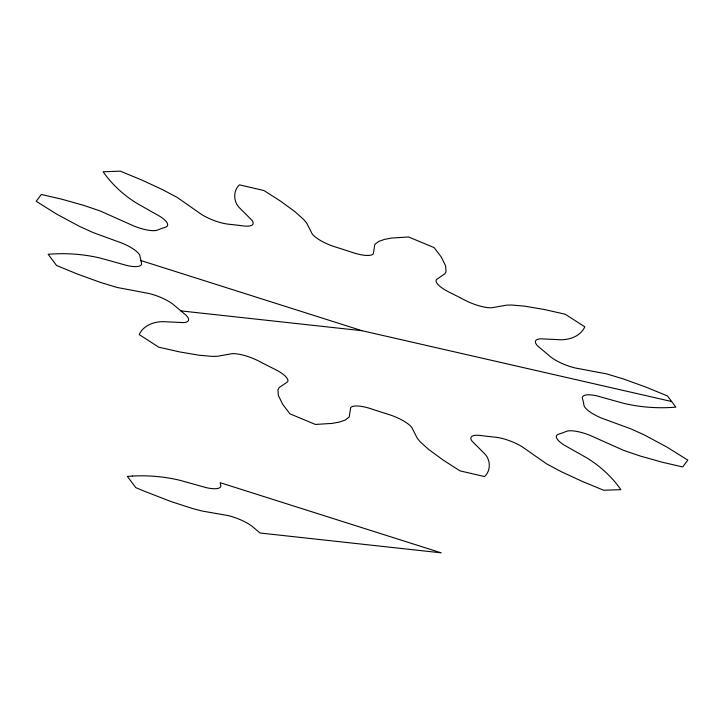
<?xml version="1.0" encoding="UTF-8"?>
<svg xmlns="http://www.w3.org/2000/svg" width="724" height="724" viewBox="0 0 724 724"><rect width="100%" height="100%" fill="white"/><g stroke="black" fill="none" stroke-linecap="round" stroke-linejoin="round"><path stroke-width="1.09" d="M180.873 310.886L185.968 315.139A23.593 7.014 21.2 0 1 183.407 322.596L163.181 321.655C153.814 321.592 143.262 325.529 139.198 334.597L158.791 347.194L179.643 351.918L199.272 355.249L212.476 356.407L217.58 356.253L232.214 353.647A23.593 7.014 21.2 0 1 256.224 359.828L259.129 361.258A239.517 71.224 21.2 0 0 274.649 369.159L277.455 370.634A23.593 7.014 21.2 0 1 287.609 381.847L279.156 387.602L277.953 389.738L278.378 395.53L282.74 404.399L289.89 413.811L315.402 424.445L332.37 423.377L339.466 422.038L345.086 420.101L349.212 416.997L350.633 407.73A23.593 7.014 21.2 0 1 368.172 407.902L371.312 408.87A239.517 71.224 21.2 0 0 388.435 414.372L391.594 415.431A23.593 7.014 21.2 0 1 411.739 427.386L417.323 438.301L420.065 441.685L428.789 449.532L443.45 460.283L459.993 470.862L484.555 476.582C491.035 470.555 490.691 459.821 484.582 453.677L472.093 441.188A23.593 7.014 21.2 0 1 478.464 435.287L480.998 435.531A239.508 71.224 21.2 0 0 495.144 437.169L497.804 437.531A23.593 7.014 21.2 0 1 522.547 447.025L546.629 463.885L561.299 471.695L582.34 481.442L603.662 490.248L620.857 489.65C611.988 476.817 600.16 466.138 586.929 457.948L564.059 445.034A23.593 7.014 21.2 0 1 557.552 434.653L558.801 434.11A239.517 71.224 21.2 0 0 566.168 431.441L567.625 431.006A23.593 7.014 21.2 0 1 590.341 435.504L623.717 450.409L640.405 456.084L662.189 462.211L682.678 466.953L687.8 460.12L667.094 447.17L644.26 434.907L630.803 428.825L601.879 418.246A23.593 7.014 21.2 0 1 584.241 406.173L583.87 404.988A239.517 71.224 21.2 0 0 582.494 398.716L582.349 397.603A23.593 7.014 21.2 0 1 596.947 395.892L623.509 403.286C640.595 407.368 658.351 408.608 675.845 407.132L667.41 395.901L645.564 386.969L623.364 378.951L606.821 373.937L575.426 368.009A23.593 7.014 21.2 0 1 551.38 357.466L549.489 355.955A239.508 71.224 21.2 0 0 539.733 347.773L538.032 346.28A23.593 7.014 21.2 0 1 540.593 338.823L560.819 339.764C570.186 339.818 580.739 335.891 584.802 326.823L565.209 314.225L544.358 309.501L524.728 306.162L511.524 305.012L506.42 305.157L491.786 307.772A23.593 7.014 21.2 0 1 467.776 301.591L464.871 300.161A239.517 71.224 21.2 0 0 449.351 292.252L446.545 290.786A23.593 7.014 21.2 0 1 436.391 279.573L444.844 273.817L446.047 271.672L445.622 265.889L441.26 257.011L434.11 247.599L408.598 236.974L391.63 238.042L384.534 239.382L378.914 241.318L374.788 244.413L373.367 253.69A23.593 7.014 21.2 0 1 355.828 253.518L352.688 252.549A239.517 71.224 21.2 0 0 335.565 247.038L332.406 245.988A23.593 7.014 21.2 0 1 312.261 234.033L306.677 223.11L303.935 219.734L295.211 211.888L280.55 201.136L264.007 190.557L239.445 184.837C232.965 190.865 233.309 201.598 239.418 207.743L251.907 220.232A23.593 7.014 21.2 0 1 245.536 226.132L243.002 225.888A239.508 71.224 21.2 0 0 228.856 224.25L226.196 223.888A23.593 7.014 21.2 0 1 201.453 214.395L177.371 197.534L162.701 189.724L141.66 179.977L120.338 171.163L103.143 171.76C112.012 184.602 123.84 195.281 137.071 203.462L159.941 216.386A23.593 7.014 21.2 0 1 166.448 226.766L165.199 227.309A239.517 71.224 21.2 0 0 157.832 229.979L156.375 230.413A23.593 7.014 21.2 0 1 133.659 225.915L100.283 211.01L83.595 205.335L61.812 199.209L41.322 194.466L36.2 201.299L56.906 214.25L79.74 226.512L93.197 232.594L122.121 243.164A23.593 7.014 21.2 0 1 139.759 255.246L141.651 263.817A23.593 7.014 21.2 0 1 127.053 265.527L100.491 258.133C83.405 254.052 65.649 252.812 48.155 254.287L56.59 265.518L78.436 274.45L100.636 282.469L117.179 287.482L148.574 293.41A23.593 7.014 21.2 0 1 172.62 303.953L180.873 310.886L362 330.705L671.628 401.512M140.899 260.549L362 330.705M132.311 476.057L127.37 476.41L135.813 487.641L143.868 491.035L171.126 501.587L192.421 508.501L202.032 511.008L227.798 515.533A23.593 7.014 21.2 0 1 251.834 526.077L260.088 533.009L441.224 552.837L220.123 482.673L220.874 485.94A23.593 7.014 21.2 0 1 206.277 487.65L179.706 480.256C164.239 476.546 148.194 475.216 132.311 476.057"/></g></svg>
